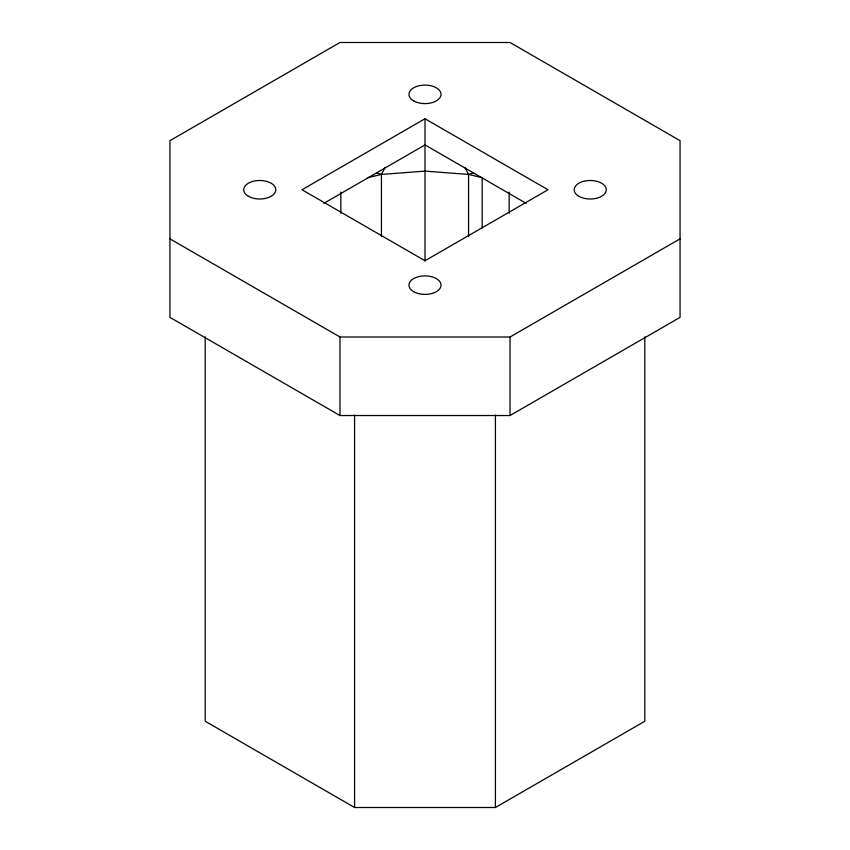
<?xml version="1.0" encoding="UTF-8"?>
<svg xmlns="http://www.w3.org/2000/svg" width="850" height="850" viewBox="0 0 850 850"><rect width="100%" height="100%" fill="white"/><g stroke="black" fill="none" stroke-linecap="round" stroke-linejoin="round"><path stroke-width="1.27" d="M381.438 236.619L381.438 174.42L385.167 167.376M425 118.745L302.016 189.752L425 260.748L547.984 189.752L425 118.745L425 261.099M323.861 203.32L425 144.925L526.139 203.32M169.947 238.839L339.979 337.004L510.021 337.004L680.053 238.839M510.021 415.533L680.053 317.369L680.053 140.664L510.021 42.5L339.979 42.5L169.947 140.664L169.947 317.369L339.979 415.533L510.021 415.533L510.021 337.004M205.19 336.781L205.19 721.246L354.578 807.5L495.422 807.5L644.81 721.246L644.81 336.781M367.806 177.671L381.438 174.42L425 171.105L468.562 174.42L473.546 172.826M464.833 167.376L468.562 174.42L482.194 177.671L482.194 227.959M376.454 172.826L381.438 174.42M509.161 192.068L509.161 213.244M495.422 415.076L495.422 807.5M468.562 174.42L468.562 236.619M354.578 415.076L354.578 807.5M340.839 192.068L340.839 213.244M339.979 337.004L339.979 415.533M578.903 196.297A16.033 9.254 0 0 0 605.721 192.143A16.033 9.254 0 0 0 586.086 180.806A16.033 9.254 0 0 0 578.903 196.297M413.663 100.895A16.033 9.254 0 0 0 440.481 96.751A16.033 9.254 0 0 0 420.846 85.414A16.033 9.254 0 0 0 413.663 100.895M413.663 291.699A16.033 9.254 0 0 0 440.481 287.544A16.033 9.254 0 0 0 420.846 276.207A16.033 9.254 0 0 0 413.663 291.699M248.423 196.297A16.033 9.254 0 0 0 275.251 192.143A16.033 9.254 0 0 0 255.616 180.806A16.033 9.254 0 0 0 248.423 196.297"/></g></svg>
